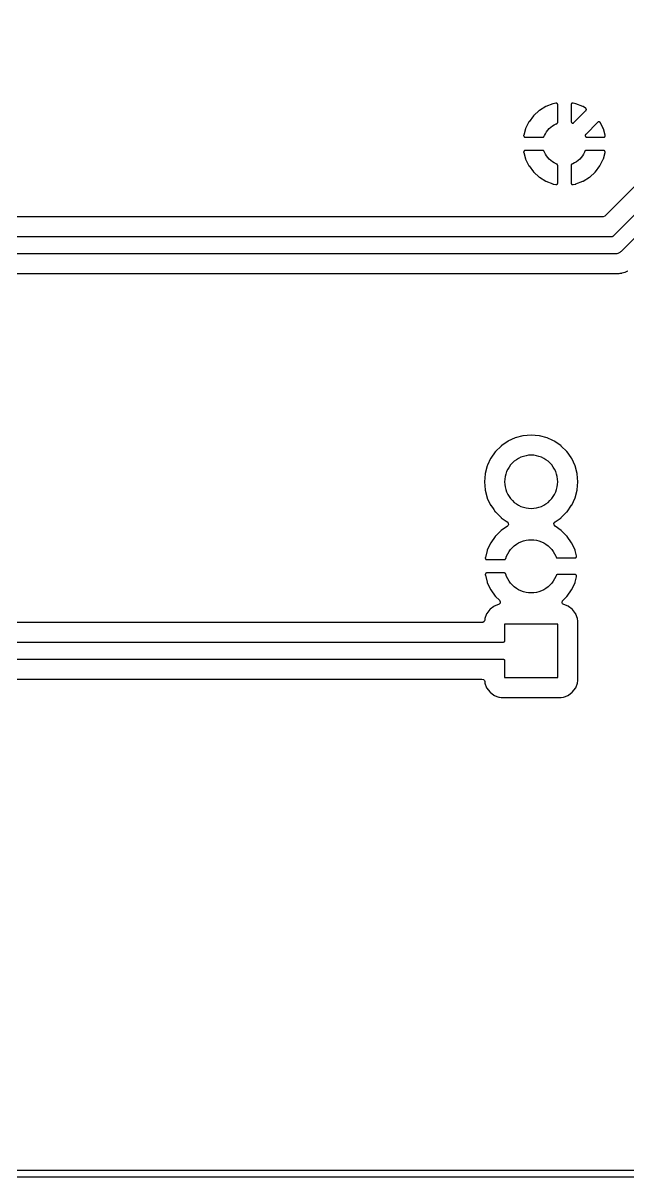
# Model space of a CAD drawing. Header units: metres. Extents: x -562 to 687, y -412 to 337.
# Drawn here: x 186.2 to 368.1, y -411.6 to -64.8 of the extents above; entities that cross this region are included whole.
import ezdxf

# ---------------------------------------------------------------- set-up
doc = ezdxf.new("R2010")
doc.units = ezdxf.units.M

msp = doc.modelspace()

# ---------------------------------------------------------------- linework, layer by layer
for points in [[(-560.13, 333.75), (-560.13, -408.85), (-560.06, -409.18), (-559.78, -409.5), (-559.32, -409.64), (683.17, -409.64), (683.51, -409.57), (683.83, -409.29), (683.97, -408.83), (683.98, -402.45), (685.36, 333.76), (685.29, 334.1), (685.01, 334.42), (684.55, 334.56), (-559.34, 334.56), (-559.68, 334.49), (-560, 334.21), (-560.13, 333.75)], [(409.53, -74.41), (361.17, -122.77), (360.71, -123.02), (360.57, -123.03), (172.84, -123.03)], [(413.45, -78.98), (363.54, -128.89), (363.53, -128.9), (363.52, -128.91), (363.51, -128.92), (363.5, -128.93), (363.49, -128.93), (363.48, -128.94), (363.47, -128.95), (363.46, -128.95), (363.45, -128.96), (363.44, -128.97), (363.43, -128.97), (363.42, -128.98), (363.41, -128.99), (363.4, -128.99), (363.39, -129), (363.37, -129), (363.36, -129), (363.35, -129.01), (363.34, -129.01), (363.33, -129.02), (363.32, -129.02), (363.3, -129.02), (363.29, -129.03), (363.28, -129.03), (363.27, -129.03), (363.26, -129.03), (363.24, -129.03), (363.23, -129.04), (363.22, -129.04), (363.21, -129.04), (363.2, -129.04), (363.18, -129.04), (173.76, -129.04)], [(174.99, -134.04), (364.41, -134.04), (364.67, -134.03), (364.91, -133.99), (365.15, -133.93), (365.38, -133.85), (365.6, -133.75), (365.82, -133.62), (366.01, -133.47), (366.2, -133.3), (416.12, -83.39)], [(341.43, -91.07), (341.43, -91.07), (339.78, -92.57), (339.77, -92.58), (339.77, -92.59), (339.76, -92.6), (339.75, -92.6), (339.74, -92.61), (339.74, -92.62), (339.73, -92.63), (339.72, -92.64), (338.38, -94.41), (338.37, -94.42), (338.37, -94.43), (338.36, -94.44), (338.35, -94.45), (338.35, -94.46), (338.34, -94.47), (338.34, -94.48), (338.33, -94.49), (337.34, -96.48), (337.34, -96.49), (337.33, -96.5), (337.33, -96.52), (337.32, -96.53), (337.32, -96.54), (337.31, -96.55), (337.31, -96.56), (337.31, -96.57), (336.78, -98.42), (336.78, -98.43), (336.77, -98.45), (336.77, -98.46), (336.77, -98.47), (336.77, -98.48), (336.77, -98.49), (336.76, -98.51), (336.76, -98.52), (336.76, -98.53), (336.76, -98.54), (336.76, -98.56), (336.76, -98.57), (336.76, -98.58), (336.76, -98.59), (336.76, -98.6), (336.76, -98.62), (336.77, -98.63), (336.77, -98.64), (336.77, -98.65), (336.77, -98.66), (336.77, -98.68), (336.78, -98.69), (336.78, -98.7), (336.78, -98.71), (336.79, -98.72), (336.79, -98.73), (336.8, -98.75), (336.8, -98.76), (336.81, -98.77), (336.81, -98.78), (336.82, -98.79), (336.82, -98.8), (336.83, -98.81), (336.83, -98.82), (336.84, -98.83), (336.85, -98.84), (336.85, -98.85), (336.86, -98.86), (336.87, -98.87), (336.88, -98.88), (336.89, -98.89), (336.89, -98.9), (336.9, -98.91), (336.91, -98.92), (336.92, -98.92), (336.93, -98.93), (336.94, -98.94), (336.95, -98.95), (336.96, -98.96), (336.97, -98.96), (336.98, -98.97), (336.99, -98.98), (337, -98.98), (337.01, -98.99), (337.02, -99), (337.03, -99), (337.04, -99.01), (337.05, -99.01), (337.06, -99.02), (337.07, -99.02), (337.08, -99.03), (337.09, -99.03), (337.11, -99.04), (337.12, -99.04), (337.13, -99.04), (337.14, -99.05), (337.15, -99.05), (337.16, -99.05), (337.18, -99.05), (337.19, -99.05), (337.2, -99.06), (337.21, -99.06), (337.22, -99.06), (337.24, -99.06), (337.25, -99.06), (337.26, -99.06), (342.49, -99.06), (342.51, -99.06), (342.52, -99.06), (342.53, -99.06), (342.55, -99.06), (342.56, -99.06), (342.57, -99.05), (342.58, -99.05), (342.6, -99.05), (342.61, -99.05), (342.62, -99.04), (342.63, -99.04), (342.65, -99.04), (342.66, -99.03), (342.67, -99.03), (342.68, -99.02), (342.69, -99.02), (342.71, -99.01), (342.72, -99.01), (342.73, -99), (342.74, -99), (342.75, -98.99), (342.76, -98.98), (342.77, -98.98), (342.78, -98.97), (342.79, -98.96), (342.8, -98.95), (342.81, -98.95), (342.82, -98.94), (342.83, -98.93), (342.84, -98.92), (342.85, -98.91), (342.86, -98.9), (342.87, -98.89), (342.88, -98.88), (342.88, -98.87), (342.89, -98.86), (342.9, -98.85), (342.91, -98.84), (342.91, -98.83), (342.92, -98.82), (342.93, -98.81), (342.93, -98.8), (342.94, -98.79), (342.95, -98.78), (342.95, -98.76), (342.96, -98.75), (342.96, -98.74), (342.97, -98.73), (343.02, -98.57), (343.29, -98), (343.62, -97.45), (344, -96.94), (344.43, -96.46), (344.9, -96.04), (345.42, -95.66), (345.96, -95.33), (346.54, -95.06), (346.69, -95), (346.71, -95), (346.72, -94.99), (346.73, -94.99), (346.74, -94.98), (346.75, -94.97), (346.76, -94.97), (346.78, -94.96), (346.79, -94.96), (346.8, -94.95), (346.81, -94.94), (346.82, -94.93), (346.83, -94.93), (346.84, -94.92), (346.85, -94.91), (346.86, -94.9), (346.87, -94.89), (346.88, -94.88), (346.89, -94.88), (346.89, -94.87), (346.9, -94.86), (346.91, -94.85), (346.92, -94.84), (346.93, -94.83), (346.93, -94.82), (346.94, -94.81), (346.95, -94.8), (346.96, -94.78), (346.96, -94.77), (346.97, -94.76), (346.97, -94.75), (346.98, -94.74), (346.98, -94.73), (346.99, -94.72), (346.99, -94.7), (347, -94.69), (347, -94.68), (347.01, -94.67), (347.01, -94.66), (347.01, -94.64), (347.02, -94.63), (347.02, -94.62), (347.02, -94.61), (347.02, -94.59), (347.02, -94.58), (347.02, -94.57), (347.03, -94.55), (347.03, -94.54), (347.03, -94.53), (347.03, -89.32), (347.03, -89.31), (347.03, -89.3), (347.02, -89.28), (347.02, -89.27), (347.02, -89.26), (347.02, -89.25), (347.02, -89.23), (347.02, -89.22), (347.01, -89.21), (347.01, -89.2), (347.01, -89.19), (347, -89.18), (347, -89.16), (347, -89.15), (346.99, -89.14), (346.99, -89.13), (346.98, -89.12), (346.98, -89.11), (346.97, -89.1), (346.97, -89.09), (346.96, -89.07), (346.96, -89.06), (346.95, -89.05), (346.94, -89.04), (346.94, -89.03), (346.93, -89.02), (346.92, -89.01), (346.91, -89), (346.91, -88.99), (346.9, -88.99), (346.89, -88.98), (346.88, -88.97), (346.87, -88.96), (346.86, -88.95), (346.85, -88.94), (346.85, -88.93), (346.84, -88.93), (346.83, -88.92), (346.82, -88.91), (346.81, -88.91), (346.8, -88.9), (346.79, -88.89), (346.78, -88.89), (346.76, -88.88), (346.75, -88.87), (346.74, -88.87), (346.73, -88.86), (346.72, -88.86), (346.71, -88.85), (346.7, -88.85), (346.69, -88.85), (346.68, -88.84), (346.66, -88.84), (346.65, -88.84), (346.64, -88.83), (346.63, -88.83), (346.62, -88.83), (346.6, -88.83), (346.59, -88.82), (346.58, -88.82), (346.57, -88.82), (346.56, -88.82), (346.54, -88.82), (346.53, -88.82), (346.52, -88.82), (346.51, -88.82), (346.49, -88.82), (346.48, -88.82), (346.47, -88.82), (346.46, -88.82), (346.45, -88.83), (346.43, -88.83), (345.64, -88.98), (345.62, -88.98), (345.61, -88.98), (345.6, -88.98), (345.59, -88.99), (345.58, -88.99), (345.57, -88.99), (345.56, -89), (345.55, -89), (343.47, -89.81), (343.46, -89.81), (343.45, -89.81), (343.44, -89.82), (343.43, -89.82), (343.43, -89.82), (343.42, -89.83), (343.41, -89.84), (343.4, -89.84), (343.39, -89.85), (341.5, -91.02), (341.5, -91.02), (341.49, -91.02), (341.49, -91.02), (341.49, -91.02), (341.49, -91.03), (341.48, -91.03), (341.48, -91.03), (341.48, -91.03), (341.48, -91.03), (341.47, -91.04), (341.47, -91.04), (341.47, -91.04), (341.47, -91.04), (341.46, -91.04), (341.46, -91.04), (341.46, -91.05), (341.46, -91.05), (341.45, -91.05), (341.45, -91.05), (341.45, -91.05), (341.45, -91.06), (341.44, -91.06), (341.44, -91.06), (341.44, -91.06), (341.44, -91.06), (341.44, -91.07), (341.43, -91.07), (341.43, -91.07), (341.43, -91.07)], [(351.03, -94.33), (351.03, -94.33), (351.03, -94.34), (351.03, -94.35), (351.03, -94.36), (351.03, -94.38), (351.03, -94.39), (351.03, -94.4), (351.04, -94.41), (351.04, -94.42), (351.04, -94.44), (351.04, -94.45), (351.05, -94.46), (351.05, -94.47), (351.06, -94.48), (351.06, -94.5), (351.06, -94.51), (351.07, -94.52), (351.07, -94.53), (351.08, -94.54), (351.09, -94.55), (351.09, -94.56), (351.1, -94.57), (351.1, -94.58), (351.11, -94.59), (351.12, -94.6), (351.12, -94.61), (351.13, -94.62), (351.14, -94.63), (351.15, -94.64), (351.16, -94.65), (351.16, -94.66), (351.17, -94.67), (351.18, -94.68), (351.19, -94.69), (351.2, -94.69), (351.21, -94.7), (351.22, -94.71), (351.23, -94.72), (351.24, -94.72), (351.25, -94.73), (351.26, -94.74), (351.27, -94.74), (351.28, -94.75), (351.29, -94.76), (351.3, -94.76), (351.31, -94.77), (351.32, -94.77), (351.33, -94.78), (351.35, -94.78), (351.36, -94.79), (351.37, -94.79), (351.38, -94.79), (351.39, -94.8), (351.4, -94.8), (351.42, -94.8), (351.43, -94.81), (351.44, -94.81), (351.45, -94.81), (351.46, -94.81), (351.48, -94.81), (351.49, -94.81), (351.5, -94.81), (351.51, -94.82), (351.53, -94.82), (351.54, -94.82), (351.55, -94.81), (351.56, -94.81), (351.58, -94.81), (351.59, -94.81), (351.6, -94.81), (351.61, -94.81), (351.62, -94.81), (351.64, -94.8), (351.65, -94.8), (351.66, -94.8), (351.67, -94.79), (351.68, -94.79), (351.69, -94.79), (351.71, -94.78), (351.72, -94.78), (351.73, -94.77), (351.74, -94.77), (351.75, -94.76), (351.76, -94.76), (351.77, -94.75), (351.78, -94.74), (351.79, -94.74), (351.8, -94.73), (351.81, -94.72), (351.82, -94.72), (351.83, -94.71), (351.84, -94.7), (351.85, -94.69), (351.86, -94.69), (351.87, -94.68), (351.88, -94.67), (355.47, -91.07), (355.48, -91.06), (355.49, -91.06), (355.5, -91.05), (355.51, -91.04), (355.52, -91.03), (355.52, -91.02), (355.53, -91.01), (355.54, -91), (355.54, -90.99), (355.55, -90.97), (355.56, -90.96), (355.56, -90.95), (355.57, -90.94), (355.57, -90.93), (355.58, -90.92), (355.58, -90.91), (355.59, -90.9), (355.59, -90.88), (355.6, -90.87), (355.6, -90.86), (355.6, -90.85), (355.61, -90.84), (355.61, -90.82), (355.61, -90.81), (355.61, -90.8), (355.62, -90.79), (355.62, -90.77), (355.62, -90.76), (355.62, -90.75), (355.62, -90.74), (355.62, -90.72), (355.62, -90.71), (355.62, -90.7), (355.62, -90.69), (355.62, -90.67), (355.62, -90.66), (355.62, -90.65), (355.61, -90.64), (355.61, -90.63), (355.61, -90.61), (355.61, -90.6), (355.6, -90.59), (355.6, -90.58), (355.6, -90.56), (355.59, -90.55), (355.59, -90.54), (355.58, -90.53), (355.58, -90.52), (355.57, -90.51), (355.57, -90.5), (355.56, -90.48), (355.56, -90.47), (355.55, -90.46), (355.54, -90.45), (355.54, -90.44), (355.53, -90.43), (355.52, -90.42), (355.51, -90.41), (355.51, -90.4), (355.5, -90.39), (355.49, -90.38), (355.48, -90.37), (355.47, -90.36), (355.46, -90.36), (355.45, -90.35), (355.45, -90.34), (355.44, -90.33), (355.43, -90.32), (355.42, -90.32), (355.41, -90.31), (355.4, -90.3), (355.38, -90.29), (354.66, -89.85), (354.65, -89.84), (354.64, -89.84), (354.63, -89.83), (354.62, -89.82), (354.62, -89.82), (354.61, -89.82), (354.6, -89.81), (354.59, -89.81), (354.58, -89.81), (352.5, -89), (352.49, -89), (352.48, -88.99), (352.47, -88.99), (352.46, -88.99), (352.45, -88.98), (352.44, -88.98), (352.43, -88.98), (352.42, -88.98), (351.62, -88.83), (351.61, -88.83), (351.59, -88.82), (351.58, -88.82), (351.57, -88.82), (351.56, -88.82), (351.55, -88.82), (351.53, -88.82), (351.52, -88.82), (351.51, -88.82), (351.5, -88.82), (351.48, -88.82), (351.47, -88.82), (351.46, -88.82), (351.45, -88.83), (351.44, -88.83), (351.42, -88.83), (351.41, -88.83), (351.4, -88.84), (351.39, -88.84), (351.38, -88.84), (351.37, -88.85), (351.35, -88.85), (351.34, -88.85), (351.33, -88.86), (351.32, -88.86), (351.31, -88.87), (351.3, -88.87), (351.29, -88.88), (351.28, -88.89), (351.27, -88.89), (351.26, -88.9), (351.25, -88.91), (351.24, -88.91), (351.23, -88.92), (351.22, -88.93), (351.21, -88.93), (351.2, -88.94), (351.19, -88.95), (351.18, -88.96), (351.17, -88.97), (351.16, -88.98), (351.15, -88.99), (351.15, -88.99), (351.14, -89), (351.13, -89.01), (351.12, -89.02), (351.12, -89.03), (351.11, -89.04), (351.1, -89.05), (351.1, -89.06), (351.09, -89.07), (351.08, -89.09), (351.08, -89.1), (351.07, -89.11), (351.07, -89.12), (351.06, -89.13), (351.06, -89.14), (351.05, -89.15), (351.05, -89.16), (351.05, -89.18), (351.04, -89.19), (351.04, -89.2), (351.04, -89.21), (351.04, -89.22), (351.03, -89.23), (351.03, -89.25), (351.03, -89.26), (351.03, -89.27), (351.03, -89.28), (351.03, -89.3), (351.03, -89.31), (351.03, -89.32), (351.03, -94.32), (351.03, -94.33)], [(359.83, -94.71), (359.83, -94.71), (359.82, -94.7), (359.82, -94.69), (359.81, -94.68), (359.8, -94.67), (359.8, -94.66), (359.79, -94.65), (359.78, -94.64), (359.77, -94.63), (359.77, -94.62), (359.76, -94.61), (359.75, -94.6), (359.74, -94.59), (359.73, -94.58), (359.72, -94.57), (359.71, -94.57), (359.7, -94.56), (359.69, -94.55), (359.68, -94.54), (359.67, -94.53), (359.66, -94.53), (359.65, -94.52), (359.64, -94.51), (359.63, -94.51), (359.62, -94.5), (359.61, -94.5), (359.6, -94.49), (359.59, -94.49), (359.57, -94.48), (359.56, -94.48), (359.55, -94.47), (359.54, -94.47), (359.53, -94.46), (359.52, -94.46), (359.5, -94.46), (359.49, -94.46), (359.48, -94.45), (359.47, -94.45), (359.45, -94.45), (359.44, -94.45), (359.43, -94.45), (359.42, -94.45), (359.4, -94.44), (359.39, -94.44), (359.38, -94.44), (359.37, -94.44), (359.36, -94.45), (359.34, -94.45), (359.33, -94.45), (359.32, -94.45), (359.31, -94.45), (359.29, -94.45), (359.28, -94.46), (359.27, -94.46), (359.26, -94.46), (359.24, -94.46), (359.23, -94.47), (359.22, -94.47), (359.21, -94.48), (359.2, -94.48), (359.19, -94.49), (359.17, -94.49), (359.16, -94.5), (359.15, -94.5), (359.14, -94.51), (359.13, -94.51), (359.12, -94.52), (359.11, -94.53), (359.1, -94.53), (359.09, -94.54), (359.08, -94.55), (359.07, -94.56), (359.06, -94.57), (359.05, -94.57), (359.04, -94.58), (359.03, -94.59), (355.42, -98.21), (355.41, -98.22), (355.4, -98.22), (355.39, -98.23), (355.38, -98.24), (355.38, -98.25), (355.37, -98.26), (355.36, -98.27), (355.36, -98.28), (355.35, -98.29), (355.34, -98.3), (355.34, -98.31), (355.33, -98.32), (355.32, -98.34), (355.32, -98.35), (355.31, -98.36), (355.31, -98.37), (355.3, -98.38), (355.3, -98.39), (355.3, -98.4), (355.29, -98.41), (355.29, -98.43), (355.29, -98.44), (355.28, -98.45), (355.28, -98.46), (355.28, -98.47), (355.28, -98.49), (355.27, -98.5), (355.27, -98.51), (355.27, -98.52), (355.27, -98.54), (355.27, -98.55), (355.27, -98.56), (355.27, -98.57), (355.27, -98.58), (355.27, -98.6), (355.27, -98.61), (355.27, -98.62), (355.28, -98.63), (355.28, -98.65), (355.28, -98.66), (355.28, -98.67), (355.29, -98.68), (355.29, -98.69), (355.29, -98.71), (355.3, -98.72), (355.3, -98.73), (355.3, -98.74), (355.31, -98.75), (355.31, -98.76), (355.32, -98.77), (355.32, -98.78), (355.33, -98.8), (355.34, -98.81), (355.34, -98.82), (355.35, -98.83), (355.36, -98.84), (355.36, -98.85), (355.37, -98.86), (355.38, -98.87), (355.38, -98.88), (355.39, -98.89), (355.4, -98.9), (355.41, -98.9), (355.42, -98.91), (355.43, -98.92), (355.44, -98.93), (355.44, -98.94), (355.45, -98.95), (355.46, -98.95), (355.47, -98.96), (355.48, -98.97), (355.49, -98.98), (355.5, -98.98), (355.51, -98.99), (355.52, -99), (355.54, -99), (355.55, -99.01), (355.56, -99.01), (355.57, -99.02), (355.58, -99.02), (355.59, -99.03), (355.6, -99.03), (355.61, -99.03), (355.63, -99.04), (355.64, -99.04), (355.65, -99.05), (355.66, -99.05), (355.67, -99.05), (355.69, -99.05), (355.7, -99.05), (355.71, -99.06), (355.72, -99.06), (355.73, -99.06), (355.75, -99.06), (355.76, -99.06), (355.77, -99.06), (360.79, -99.06), (360.8, -99.06), (360.82, -99.06), (360.83, -99.06), (360.84, -99.06), (360.85, -99.06), (360.86, -99.05), (360.88, -99.05), (360.89, -99.05), (360.9, -99.05), (360.91, -99.05), (360.92, -99.04), (360.93, -99.04), (360.95, -99.04), (360.96, -99.03), (360.97, -99.03), (360.98, -99.02), (360.99, -99.02), (361, -99.01), (361.01, -99.01), (361.02, -99), (361.04, -99), (361.05, -98.99), (361.06, -98.98), (361.07, -98.98), (361.08, -98.97), (361.09, -98.96), (361.1, -98.96), (361.11, -98.95), (361.12, -98.94), (361.12, -98.93), (361.13, -98.92), (361.14, -98.92), (361.15, -98.91), (361.16, -98.9), (361.17, -98.89), (361.17, -98.88), (361.18, -98.87), (361.19, -98.86), (361.2, -98.85), (361.2, -98.84), (361.21, -98.83), (361.22, -98.82), (361.22, -98.81), (361.23, -98.8), (361.24, -98.79), (361.24, -98.78), (361.25, -98.77), (361.25, -98.76), (361.26, -98.75), (361.26, -98.73), (361.26, -98.72), (361.27, -98.71), (361.27, -98.7), (361.27, -98.69), (361.28, -98.68), (361.28, -98.66), (361.28, -98.65), (361.28, -98.64), (361.29, -98.63), (361.29, -98.62), (361.29, -98.6), (361.29, -98.59), (361.29, -98.58), (361.29, -98.57), (361.29, -98.56), (361.29, -98.54), (361.29, -98.53), (361.29, -98.52), (361.29, -98.51), (361.29, -98.49), (361.28, -98.48), (361.28, -98.47), (361.28, -98.46), (361.28, -98.45), (361.28, -98.43), (361.27, -98.42), (360.74, -96.57), (360.74, -96.56), (360.74, -96.55), (360.73, -96.54), (360.73, -96.53), (360.73, -96.52), (360.72, -96.5), (360.72, -96.49), (360.71, -96.48), (359.83, -94.72), (359.83, -94.71)], [(343.4, -112.28), (343.4, -112.28), (343.4, -112.28), (343.4, -112.28), (343.41, -112.28), (343.41, -112.28), (343.41, -112.29), (343.41, -112.29), (343.42, -112.29), (343.42, -112.29), (343.42, -112.29), (343.42, -112.29), (343.43, -112.29), (343.43, -112.3), (343.43, -112.3), (343.43, -112.3), (343.43, -112.3), (343.44, -112.3), (343.44, -112.3), (343.44, -112.3), (343.45, -112.3), (343.45, -112.3), (343.45, -112.31), (343.45, -112.31), (343.46, -112.31), (343.46, -112.31), (343.46, -112.31), (343.47, -112.31), (343.47, -112.31), (343.47, -112.31), (343.47, -112.31), (345.55, -113.12), (345.56, -113.12), (345.57, -113.13), (345.58, -113.13), (345.59, -113.13), (345.6, -113.14), (345.61, -113.14), (345.62, -113.14), (345.64, -113.14), (346.43, -113.29), (346.45, -113.29), (346.46, -113.3), (346.47, -113.3), (346.48, -113.3), (346.49, -113.3), (346.51, -113.3), (346.52, -113.3), (346.53, -113.3), (346.54, -113.3), (346.56, -113.3), (346.57, -113.3), (346.58, -113.3), (346.59, -113.3), (346.6, -113.29), (346.62, -113.29), (346.63, -113.29), (346.64, -113.29), (346.65, -113.28), (346.66, -113.28), (346.68, -113.28), (346.69, -113.27), (346.7, -113.27), (346.71, -113.27), (346.72, -113.26), (346.73, -113.26), (346.74, -113.25), (346.75, -113.25), (346.76, -113.24), (346.78, -113.23), (346.79, -113.23), (346.8, -113.22), (346.81, -113.21), (346.82, -113.21), (346.83, -113.2), (346.84, -113.19), (346.85, -113.19), (346.85, -113.18), (346.86, -113.17), (346.87, -113.16), (346.88, -113.15), (346.89, -113.14), (346.9, -113.13), (346.91, -113.13), (346.91, -113.12), (346.92, -113.11), (346.93, -113.1), (346.94, -113.09), (346.94, -113.08), (346.95, -113.07), (346.96, -113.06), (346.96, -113.05), (346.97, -113.03), (346.97, -113.02), (346.98, -113.01), (346.98, -113), (346.99, -112.99), (346.99, -112.98), (347, -112.97), (347, -112.96), (347, -112.94), (347.01, -112.93), (347.01, -112.92), (347.01, -112.91), (347.02, -112.9), (347.02, -112.89), (347.02, -112.87), (347.02, -112.86), (347.02, -112.85), (347.02, -112.84), (347.03, -112.82), (347.03, -112.81), (347.03, -112.8), (347.03, -107.59), (347.03, -107.58), (347.03, -107.57), (347.02, -107.55), (347.02, -107.54), (347.02, -107.53), (347.02, -107.51), (347.02, -107.5), (347.02, -107.49), (347.01, -107.48), (347.01, -107.46), (347.01, -107.45), (347, -107.44), (347, -107.43), (346.99, -107.42), (346.99, -107.4), (346.98, -107.39), (346.98, -107.38), (346.97, -107.37), (346.97, -107.36), (346.96, -107.35), (346.96, -107.34), (346.95, -107.32), (346.94, -107.31), (346.93, -107.3), (346.93, -107.29), (346.92, -107.28), (346.91, -107.27), (346.9, -107.26), (346.89, -107.25), (346.89, -107.24), (346.88, -107.24), (346.87, -107.23), (346.86, -107.22), (346.85, -107.21), (346.84, -107.2), (346.83, -107.19), (346.82, -107.19), (346.81, -107.18), (346.8, -107.17), (346.79, -107.16), (346.78, -107.16), (346.76, -107.15), (346.75, -107.15), (346.74, -107.14), (346.73, -107.13), (346.72, -107.13), (346.71, -107.12), (346.69, -107.12), (346.54, -107.06), (345.96, -106.79), (345.42, -106.46), (344.9, -106.08), (344.43, -105.66), (344, -105.18), (343.62, -104.67), (343.29, -104.12), (343.02, -103.55), (342.97, -103.39), (342.96, -103.38), (342.96, -103.37), (342.95, -103.36), (342.95, -103.34), (342.94, -103.33), (342.93, -103.32), (342.93, -103.31), (342.92, -103.3), (342.91, -103.29), (342.91, -103.28), (342.9, -103.27), (342.89, -103.26), (342.88, -103.25), (342.88, -103.24), (342.87, -103.23), (342.86, -103.22), (342.85, -103.21), (342.84, -103.2), (342.83, -103.19), (342.82, -103.18), (342.81, -103.17), (342.8, -103.17), (342.79, -103.16), (342.78, -103.15), (342.77, -103.14), (342.76, -103.14), (342.75, -103.13), (342.74, -103.12), (342.73, -103.12), (342.72, -103.11), (342.71, -103.11), (342.69, -103.1), (342.68, -103.1), (342.67, -103.09), (342.66, -103.09), (342.65, -103.08), (342.63, -103.08), (342.62, -103.08), (342.61, -103.07), (342.6, -103.07), (342.58, -103.07), (342.57, -103.07), (342.56, -103.06), (342.55, -103.06), (342.53, -103.06), (342.52, -103.06), (342.51, -103.06), (342.49, -103.06), (337.26, -103.06), (337.25, -103.06), (337.24, -103.06), (337.22, -103.06), (337.21, -103.06), (337.2, -103.06), (337.19, -103.07), (337.18, -103.07), (337.16, -103.07), (337.15, -103.07), (337.14, -103.07), (337.13, -103.08), (337.12, -103.08), (337.11, -103.08), (337.09, -103.09), (337.08, -103.09), (337.07, -103.1), (337.06, -103.1), (337.05, -103.11), (337.04, -103.11), (337.03, -103.12), (337.02, -103.12), (337.01, -103.13), (337, -103.14), (336.99, -103.14), (336.98, -103.15), (336.97, -103.16), (336.96, -103.16), (336.95, -103.17), (336.94, -103.18), (336.93, -103.19), (336.92, -103.2), (336.91, -103.2), (336.9, -103.21), (336.89, -103.22), (336.89, -103.23), (336.88, -103.24), (336.87, -103.25), (336.86, -103.26), (336.85, -103.27), (336.85, -103.28), (336.84, -103.29), (336.83, -103.3), (336.83, -103.31), (336.82, -103.32), (336.82, -103.33), (336.81, -103.34), (336.81, -103.35), (336.8, -103.36), (336.8, -103.37), (336.79, -103.39), (336.79, -103.4), (336.78, -103.41), (336.78, -103.42), (336.78, -103.43), (336.77, -103.44), (336.77, -103.46), (336.77, -103.47), (336.77, -103.48), (336.77, -103.49), (336.76, -103.5), (336.76, -103.52), (336.76, -103.53), (336.76, -103.54), (336.76, -103.55), (336.76, -103.56), (336.76, -103.58), (336.76, -103.59), (336.76, -103.6), (336.76, -103.61), (336.77, -103.63), (336.77, -103.64), (336.77, -103.65), (336.77, -103.66), (336.77, -103.67), (336.78, -103.69), (336.78, -103.7), (337.31, -105.55), (337.31, -105.56), (337.31, -105.57), (337.32, -105.58), (337.32, -105.59), (337.33, -105.6), (337.33, -105.62), (337.34, -105.63), (337.34, -105.64), (338.33, -107.63), (338.34, -107.64), (338.34, -107.65), (338.35, -107.66), (338.35, -107.67), (338.36, -107.68), (338.37, -107.69), (338.37, -107.7), (338.38, -107.71), (339.72, -109.48), (339.73, -109.49), (339.74, -109.5), (339.74, -109.51), (339.75, -109.52), (339.76, -109.52), (339.77, -109.53), (339.77, -109.54), (339.78, -109.55), (341.43, -111.05), (341.44, -111.05), (341.44, -111.06), (341.45, -111.07), (341.46, -111.08), (341.47, -111.08), (341.48, -111.09), (341.49, -111.1), (341.5, -111.1), (343.39, -112.27), (343.4, -112.28)], [(355.54, -103.06), (355.54, -103.06), (355.53, -103.06), (355.52, -103.06), (355.51, -103.06), (355.49, -103.06), (355.48, -103.07), (355.47, -103.07), (355.46, -103.07), (355.44, -103.07), (355.43, -103.08), (355.42, -103.08), (355.41, -103.08), (355.39, -103.09), (355.38, -103.09), (355.37, -103.1), (355.36, -103.1), (355.35, -103.11), (355.34, -103.11), (355.32, -103.12), (355.31, -103.12), (355.3, -103.13), (355.29, -103.14), (355.28, -103.14), (355.27, -103.15), (355.26, -103.16), (355.25, -103.17), (355.24, -103.17), (355.23, -103.18), (355.22, -103.19), (355.21, -103.2), (355.2, -103.21), (355.19, -103.22), (355.18, -103.23), (355.18, -103.24), (355.17, -103.25), (355.16, -103.26), (355.15, -103.27), (355.14, -103.28), (355.14, -103.29), (355.13, -103.3), (355.12, -103.31), (355.12, -103.32), (355.11, -103.33), (355.11, -103.34), (355.1, -103.36), (355.1, -103.37), (355.09, -103.38), (355.09, -103.39), (355.03, -103.55), (354.76, -104.12), (354.43, -104.67), (354.05, -105.18), (353.62, -105.66), (353.15, -106.08), (352.64, -106.46), (352.09, -106.79), (351.51, -107.06), (351.36, -107.12), (351.35, -107.12), (351.33, -107.13), (351.32, -107.13), (351.31, -107.14), (351.3, -107.15), (351.29, -107.15), (351.28, -107.16), (351.27, -107.16), (351.25, -107.17), (351.24, -107.18), (351.23, -107.19), (351.22, -107.19), (351.21, -107.2), (351.2, -107.21), (351.19, -107.22), (351.18, -107.23), (351.18, -107.24), (351.17, -107.24), (351.16, -107.25), (351.15, -107.26), (351.14, -107.27), (351.13, -107.28), (351.12, -107.29), (351.12, -107.3), (351.11, -107.31), (351.1, -107.32), (351.1, -107.34), (351.09, -107.35), (351.08, -107.36), (351.08, -107.37), (351.07, -107.38), (351.07, -107.39), (351.06, -107.4), (351.06, -107.42), (351.05, -107.43), (351.05, -107.44), (351.05, -107.45), (351.04, -107.46), (351.04, -107.48), (351.04, -107.49), (351.03, -107.5), (351.03, -107.51), (351.03, -107.53), (351.03, -107.54), (351.03, -107.55), (351.03, -107.57), (351.03, -107.58), (351.03, -107.59), (351.03, -112.8), (351.03, -112.81), (351.03, -112.82), (351.03, -112.84), (351.03, -112.85), (351.03, -112.86), (351.03, -112.87), (351.03, -112.89), (351.04, -112.9), (351.04, -112.91), (351.04, -112.92), (351.04, -112.93), (351.05, -112.94), (351.05, -112.96), (351.05, -112.97), (351.06, -112.98), (351.06, -112.99), (351.07, -113), (351.07, -113.01), (351.08, -113.02), (351.08, -113.03), (351.09, -113.05), (351.1, -113.06), (351.1, -113.07), (351.11, -113.08), (351.12, -113.09), (351.12, -113.1), (351.13, -113.11), (351.14, -113.12), (351.15, -113.13), (351.15, -113.13), (351.16, -113.14), (351.17, -113.15), (351.18, -113.16), (351.19, -113.17), (351.2, -113.18), (351.21, -113.19), (351.22, -113.19), (351.23, -113.2), (351.24, -113.21), (351.25, -113.21), (351.26, -113.22), (351.27, -113.23), (351.28, -113.23), (351.29, -113.24), (351.3, -113.25), (351.31, -113.25), (351.32, -113.26), (351.33, -113.26), (351.34, -113.27), (351.35, -113.27), (351.37, -113.27), (351.38, -113.28), (351.39, -113.28), (351.4, -113.28), (351.41, -113.29), (351.42, -113.29), (351.44, -113.29), (351.45, -113.29), (351.46, -113.3), (351.47, -113.3), (351.48, -113.3), (351.5, -113.3), (351.51, -113.3), (351.52, -113.3), (351.53, -113.3), (351.55, -113.3), (351.56, -113.3), (351.57, -113.3), (351.58, -113.3), (351.59, -113.3), (351.61, -113.29), (351.62, -113.29), (352.42, -113.14), (352.43, -113.14), (352.44, -113.14), (352.45, -113.14), (352.46, -113.13), (352.47, -113.13), (352.48, -113.13), (352.49, -113.12), (352.5, -113.12), (354.58, -112.31), (354.59, -112.31), (354.6, -112.31), (354.61, -112.3), (354.62, -112.3), (354.62, -112.3), (354.63, -112.29), (354.64, -112.28), (354.65, -112.28), (354.66, -112.27), (356.55, -111.1), (356.56, -111.1), (356.57, -111.09), (356.58, -111.08), (356.59, -111.08), (356.6, -111.07), (356.61, -111.06), (356.62, -111.05), (356.63, -111.05), (358.27, -109.55), (358.28, -109.54), (358.29, -109.53), (358.29, -109.52), (358.3, -109.52), (358.31, -109.51), (358.32, -109.5), (358.32, -109.49), (358.33, -109.48), (359.67, -107.71), (359.68, -107.7), (359.68, -107.69), (359.69, -107.68), (359.7, -107.67), (359.7, -107.66), (359.71, -107.65), (359.71, -107.64), (359.72, -107.63), (360.71, -105.64), (360.72, -105.63), (360.72, -105.62), (360.73, -105.6), (360.73, -105.59), (360.73, -105.58), (360.74, -105.57), (360.74, -105.56), (360.74, -105.55), (361.27, -103.7), (361.28, -103.69), (361.28, -103.67), (361.28, -103.66), (361.28, -103.65), (361.28, -103.64), (361.29, -103.63), (361.29, -103.61), (361.29, -103.6), (361.29, -103.59), (361.29, -103.58), (361.29, -103.56), (361.29, -103.55), (361.29, -103.54), (361.29, -103.53), (361.29, -103.52), (361.29, -103.5), (361.29, -103.49), (361.28, -103.48), (361.28, -103.47), (361.28, -103.46), (361.28, -103.44), (361.27, -103.43), (361.27, -103.42), (361.27, -103.41), (361.26, -103.4), (361.26, -103.39), (361.26, -103.37), (361.25, -103.36), (361.25, -103.35), (361.24, -103.34), (361.24, -103.33), (361.23, -103.32), (361.22, -103.31), (361.22, -103.3), (361.21, -103.29), (361.2, -103.28), (361.2, -103.27), (361.19, -103.26), (361.18, -103.25), (361.17, -103.24), (361.17, -103.23), (361.16, -103.22), (361.15, -103.21), (361.14, -103.2), (361.13, -103.2), (361.12, -103.19), (361.12, -103.18), (361.11, -103.17), (361.1, -103.16), (361.09, -103.16), (361.08, -103.15), (361.07, -103.14), (361.06, -103.14), (361.05, -103.13), (361.04, -103.12), (361.02, -103.12), (361.01, -103.11), (361, -103.11), (360.99, -103.1), (360.98, -103.1), (360.97, -103.09), (360.96, -103.09), (360.95, -103.08), (360.93, -103.08), (360.92, -103.08), (360.91, -103.07), (360.9, -103.07), (360.89, -103.07), (360.88, -103.07), (360.86, -103.07), (360.85, -103.06), (360.84, -103.06), (360.83, -103.06), (360.82, -103.06), (360.8, -103.06), (360.79, -103.06), (355.56, -103.06), (355.54, -103.06)], [(177.6, -140.05), (365.33, -140.05), (365.34, -140.04), (365.36, -140.04), (365.37, -140.04), (365.38, -140.04), (365.4, -140.04), (365.41, -140.04), (365.43, -140.04), (365.44, -140.03), (365.83, -139.94), (365.87, -139.94), (366.27, -139.89), (366.29, -139.89), (366.3, -139.89), (366.32, -139.88), (366.33, -139.88), (366.34, -139.88), (366.36, -139.87), (366.37, -139.87), (366.38, -139.87), (366.76, -139.73), (366.8, -139.72), (367.2, -139.63), (367.21, -139.63), (367.23, -139.62), (367.24, -139.62), (367.25, -139.62), (367.26, -139.61), (367.28, -139.61), (367.29, -139.6), (367.3, -139.59), (367.67, -139.42), (367.71, -139.4), (368.09, -139.27), (368.1, -139.27), (368.11, -139.26), (368.13, -139.25)], [(330.92, -226.06), (330.92, -226.06), (330.93, -226.06), (330.94, -226.06), (330.95, -226.06), (330.97, -226.06), (330.98, -226.05), (330.99, -226.05), (331.01, -226.05), (331.02, -226.05), (331.03, -226.04), (331.04, -226.04), (331.05, -226.04), (331.07, -226.03), (331.08, -226.03), (331.09, -226.02), (331.1, -226.02), (331.11, -226.01), (331.13, -226.01), (331.14, -226), (331.15, -226), (331.16, -225.99), (331.17, -225.98), (331.18, -225.98), (331.19, -225.97), (331.2, -225.96), (331.21, -225.95), (331.22, -225.95), (331.23, -225.94), (331.24, -225.93), (331.25, -225.92), (331.26, -225.91), (331.27, -225.9), (331.28, -225.89), (331.29, -225.88), (331.29, -225.87), (331.3, -225.86), (331.31, -225.85), (331.32, -225.84), (331.32, -225.83), (331.33, -225.82), (331.34, -225.81), (331.34, -225.8), (331.35, -225.79), (331.35, -225.78), (331.36, -225.76), (331.37, -225.75), (331.37, -225.74), (331.37, -225.73), (331.64, -225), (331.97, -224.29), (332.37, -223.62), (332.84, -222.99), (333.37, -222.4), (333.95, -221.88), (334.58, -221.41), (335.26, -221.01), (335.96, -220.67), (336.7, -220.41), (337.47, -220.21), (338.24, -220.1), (339.03, -220.06), (339.81, -220.1), (340.59, -220.21), (341.35, -220.41), (342.09, -220.67), (342.8, -221.01), (343.47, -221.41), (344.1, -221.88), (344.68, -222.4), (345.21, -222.99), (345.68, -223.62), (346.08, -224.29), (346.42, -225), (346.5, -225.23), (346.5, -225.24), (346.51, -225.25), (346.51, -225.26), (346.52, -225.27), (346.52, -225.29), (346.53, -225.3), (346.54, -225.31), (346.54, -225.32), (346.55, -225.33), (346.56, -225.34), (346.56, -225.35), (346.57, -225.36), (346.58, -225.37), (346.59, -225.38), (346.6, -225.39), (346.6, -225.4), (346.61, -225.41), (346.62, -225.42), (346.63, -225.43), (346.64, -225.44), (346.65, -225.44), (346.66, -225.45), (346.67, -225.46), (346.68, -225.47), (346.69, -225.47), (346.7, -225.48), (346.71, -225.49), (346.72, -225.49), (346.74, -225.5), (346.75, -225.51), (346.76, -225.51), (346.77, -225.52), (346.78, -225.52), (346.79, -225.53), (346.81, -225.53), (346.82, -225.54), (346.83, -225.54), (346.84, -225.54), (346.85, -225.55), (346.87, -225.55), (346.88, -225.55), (346.89, -225.55), (346.91, -225.55), (346.92, -225.56), (346.93, -225.56), (346.94, -225.56), (346.96, -225.56), (346.97, -225.56), (352.2, -225.56), (352.21, -225.56), (352.22, -225.56), (352.23, -225.56), (352.25, -225.56), (352.26, -225.55), (352.27, -225.55), (352.28, -225.55), (352.29, -225.55), (352.31, -225.55), (352.32, -225.54), (352.33, -225.54), (352.34, -225.54), (352.35, -225.53), (352.36, -225.53), (352.37, -225.53), (352.39, -225.52), (352.4, -225.52), (352.41, -225.51), (352.42, -225.51), (352.43, -225.5), (352.44, -225.5), (352.45, -225.49), (352.46, -225.48), (352.47, -225.48), (352.48, -225.47), (352.49, -225.46), (352.5, -225.46), (352.51, -225.45), (352.52, -225.44), (352.53, -225.43), (352.54, -225.43), (352.55, -225.42), (352.56, -225.41), (352.56, -225.4), (352.57, -225.39), (352.58, -225.38), (352.59, -225.37), (352.59, -225.36), (352.6, -225.35), (352.61, -225.34), (352.62, -225.33), (352.62, -225.32), (352.63, -225.31), (352.63, -225.3), (352.64, -225.29), (352.65, -225.28), (352.65, -225.27), (352.66, -225.26), (352.66, -225.25), (352.67, -225.24), (352.67, -225.23), (352.67, -225.21), (352.68, -225.2), (352.68, -225.19), (352.68, -225.18), (352.69, -225.17), (352.69, -225.16), (352.69, -225.14), (352.69, -225.13), (352.69, -225.12), (352.7, -225.11), (352.7, -225.1), (352.7, -225.08), (352.7, -225.07), (352.7, -225.06), (352.7, -225.05), (352.7, -225.04), (352.7, -225.02), (352.7, -225.01), (352.69, -225), (352.69, -224.99), (352.69, -224.98), (352.69, -224.96), (352.69, -224.95), (352.68, -224.94), (352.68, -224.93), (352.24, -223.3), (352.24, -223.28), (352.24, -223.27), (352.23, -223.26), (352.23, -223.25), (352.22, -223.24), (352.22, -223.22), (352.21, -223.21), (352.21, -223.21), (352.21, -223.21), (352.21, -223.21), (352.21, -223.21), (351.22, -221.07), (351.21, -221.07), (351.21, -221.07), (351.21, -221.06), (351.21, -221.06), (351.21, -221.06), (351.2, -221.04), (351.19, -221.03), (351.18, -221.01), (351.17, -221), (349.82, -219.06), (349.81, -219.05), (349.8, -219.05), (349.8, -219.04), (349.79, -219.03), (349.79, -219.03), (349.78, -219.02), (349.78, -219.01), (349.77, -219), (349.76, -219), (348.09, -217.33), (348.08, -217.32), (348.07, -217.31), (348.07, -217.3), (348.06, -217.3), (348.05, -217.29), (348.04, -217.28), (348.03, -217.28), (348.02, -217.27), (346.23, -216.01), (345.93, -215.64), (345.88, -215.23), (346.09, -214.83), (346.19, -214.74), (348.03, -213.45), (348.04, -213.45), (348.04, -213.44), (348.05, -213.43), (348.06, -213.43), (348.07, -213.42), (348.08, -213.41), (348.09, -213.41), (348.09, -213.4), (349.76, -211.73), (349.77, -211.72), (349.78, -211.71), (349.79, -211.7), (349.79, -211.7), (349.8, -211.69), (349.81, -211.68), (349.81, -211.67), (349.82, -211.66), (351.18, -209.73), (351.18, -209.72), (351.19, -209.71), (351.19, -209.7), (351.2, -209.69), (351.2, -209.68), (351.21, -209.67), (351.21, -209.66), (351.22, -209.65), (352.22, -207.51), (352.22, -207.5), (352.23, -207.49), (352.23, -207.48), (352.23, -207.47), (352.24, -207.46), (352.24, -207.45), (352.25, -207.44), (352.25, -207.43), (352.86, -205.14), (352.86, -205.13), (352.86, -205.12), (352.87, -205.11), (352.87, -205.1), (352.87, -205.09), (352.87, -205.08), (352.87, -205.07), (352.87, -205.06), (353.08, -202.7), (353.08, -202.69), (353.08, -202.68), (353.08, -202.67), (353.08, -202.66), (353.08, -202.65), (353.08, -202.64), (353.08, -202.63), (353.08, -202.62), (352.87, -200.26), (352.87, -200.25), (352.87, -200.24), (352.87, -200.23), (352.87, -200.22), (352.87, -200.21), (352.86, -200.2), (352.86, -200.19), (352.86, -200.18), (352.25, -197.89), (352.25, -197.88), (352.24, -197.87), (352.24, -197.86), (352.23, -197.85), (352.23, -197.84), (352.23, -197.83), (352.22, -197.82), (352.22, -197.81), (351.22, -195.67), (351.21, -195.66), (351.21, -195.65), (351.2, -195.64), (351.2, -195.63), (351.19, -195.62), (351.19, -195.61), (351.18, -195.6), (351.18, -195.59), (351.03, -195.39), (349.82, -193.66), (349.81, -193.65), (349.81, -193.64), (349.8, -193.63), (349.79, -193.62), (349.79, -193.62), (349.78, -193.61), (349.77, -193.6), (349.76, -193.59), (348.09, -191.92), (348.09, -191.91), (348.08, -191.91), (348.07, -191.9), (348.06, -191.89), (348.06, -191.89), (348.05, -191.88), (348.04, -191.87), (348.03, -191.87), (348.03, -191.87), (348.03, -191.87), (348.03, -191.87), (348.03, -191.87), (348.03, -191.87), (346.09, -190.51), (346.08, -190.5), (346.06, -190.49), (346.04, -190.48), (346.03, -190.47), (346.03, -190.47), (346.02, -190.47), (346.02, -190.47), (346.02, -190.47), (346.02, -190.47), (345.56, -190.26), (343.87, -189.47), (343.86, -189.46), (343.85, -189.46), (343.84, -189.45), (343.84, -189.45), (343.83, -189.45), (343.82, -189.45), (343.8, -189.44), (343.79, -189.44), (341.51, -188.83), (341.5, -188.82), (341.49, -188.82), (341.49, -188.82), (341.48, -188.82), (341.48, -188.82), (341.46, -188.82), (341.45, -188.81), (341.44, -188.81), (341.42, -188.81), (339.07, -188.61), (339.06, -188.6), (339.05, -188.6), (339.04, -188.6), (339.03, -188.6), (339.03, -188.6), (339.02, -188.6), (339, -188.6), (338.99, -188.6), (338.98, -188.61), (336.63, -188.81), (336.61, -188.81), (336.6, -188.81), (336.59, -188.82), (336.57, -188.82), (336.57, -188.82), (336.57, -188.82), (336.56, -188.82), (336.55, -188.82), (336.54, -188.83), (334.26, -189.44), (334.25, -189.44), (334.24, -189.44), (334.23, -189.45), (334.22, -189.45), (334.21, -189.45), (334.2, -189.46), (334.2, -189.46), (334.19, -189.46), (334.19, -189.46), (334.18, -189.46), (334.18, -189.47), (334.18, -189.47), (334.18, -189.47), (332.04, -190.47), (332.03, -190.47), (332.03, -190.47), (332.03, -190.47), (332.02, -190.47), (332.02, -190.47), (332.01, -190.48), (331.99, -190.49), (331.98, -190.5), (331.96, -190.51), (330.03, -191.87), (330.02, -191.87), (330.01, -191.88), (330, -191.89), (329.99, -191.89), (329.98, -191.9), (329.97, -191.91), (329.97, -191.91), (329.96, -191.92), (328.29, -193.59), (328.28, -193.6), (328.27, -193.61), (328.27, -193.62), (328.26, -193.62), (328.25, -193.63), (328.24, -193.64), (328.24, -193.65), (328.23, -193.66), (326.88, -195.59), (326.87, -195.61), (326.86, -195.63), (326.85, -195.64), (326.84, -195.66), (326.84, -195.66), (326.84, -195.66), (326.84, -195.66), (326.83, -195.67), (326.83, -195.67), (325.9, -197.68), (325.88, -197.7), (325.83, -197.81), (325.83, -197.81), (325.83, -197.82), (325.83, -197.82), (325.83, -197.82), (325.83, -197.82), (325.83, -197.83), (325.82, -197.84), (325.82, -197.85), (325.82, -197.86), (325.81, -197.87), (325.81, -197.88), (325.81, -197.88), (325.8, -197.89), (325.19, -200.18), (325.19, -200.18), (325.19, -200.19), (325.19, -200.2), (325.19, -200.21), (325.19, -200.21), (325.18, -200.22), (325.18, -200.24), (325.18, -200.25), (325.18, -200.26), (324.97, -202.62), (324.97, -202.63), (324.97, -202.64), (324.97, -202.65), (324.97, -202.66), (324.97, -202.66), (324.97, -202.67), (324.97, -202.68), (324.97, -202.69), (324.97, -202.7), (325.18, -205.06), (325.18, -205.07), (325.18, -205.08), (325.18, -205.1), (325.19, -205.11), (325.19, -205.11), (325.19, -205.12), (325.19, -205.13), (325.19, -205.14), (325.19, -205.14), (325.8, -207.43), (325.81, -207.44), (325.81, -207.45), (325.81, -207.46), (325.82, -207.47), (325.82, -207.47), (325.82, -207.49), (325.83, -207.5), (325.83, -207.51), (325.84, -207.53), (326.83, -209.65), (326.83, -209.65), (326.84, -209.66), (326.84, -209.66), (326.84, -209.66), (326.84, -209.66), (326.85, -209.68), (326.86, -209.69), (326.87, -209.71), (326.88, -209.73), (327.75, -210.97), (328.23, -211.66), (328.24, -211.67), (328.24, -211.68), (328.25, -211.69), (328.26, -211.7), (328.27, -211.7), (328.27, -211.71), (328.28, -211.72), (328.29, -211.73), (329.96, -213.4), (329.97, -213.41), (329.97, -213.41), (329.98, -213.42), (329.99, -213.43), (330, -213.43), (330.01, -213.44), (330.02, -213.45), (330.03, -213.45), (331.76, -214.67), (331.83, -214.72), (332.13, -215.09), (332.17, -215.49), (331.96, -215.9), (331.86, -215.98), (330.03, -217.27), (330.02, -217.27), (330.01, -217.28), (330, -217.29), (329.99, -217.3), (329.98, -217.31), (329.97, -217.32), (329.96, -217.33), (328.29, -219), (328.28, -219), (328.28, -219.01), (328.27, -219.02), (328.26, -219.03), (328.26, -219.03), (328.25, -219.04), (328.25, -219.05), (328.24, -219.05), (328.24, -219.06), (326.88, -221), (326.87, -221.01), (326.86, -221.03), (326.85, -221.04), (326.84, -221.06), (326.84, -221.06), (326.84, -221.06), (326.84, -221.07), (326.84, -221.07), (326.84, -221.07), (325.84, -223.21), (325.83, -223.22), (325.83, -223.24), (325.82, -223.25), (325.82, -223.26), (325.82, -223.27), (325.81, -223.28), (325.81, -223.3), (325.24, -225.43), (325.23, -225.44), (325.23, -225.45), (325.23, -225.46), (325.23, -225.47), (325.23, -225.48), (325.22, -225.49), (325.22, -225.51), (325.22, -225.52), (325.22, -225.53), (325.22, -225.54), (325.22, -225.55), (325.22, -225.56), (325.22, -225.56), (325.22, -225.57), (325.22, -225.58), (325.22, -225.6), (325.22, -225.61), (325.22, -225.62), (325.23, -225.63), (325.23, -225.65), (325.23, -225.66), (325.23, -225.67), (325.23, -225.68), (325.24, -225.69), (325.24, -225.71), (325.24, -225.72), (325.25, -225.73), (325.25, -225.74), (325.26, -225.75), (325.26, -225.76), (325.27, -225.77), (325.27, -225.78), (325.28, -225.8), (325.28, -225.81), (325.29, -225.82), (325.3, -225.83), (325.3, -225.84), (325.31, -225.85), (325.32, -225.86), (325.33, -225.87), (325.33, -225.88), (325.34, -225.89), (325.35, -225.9), (325.36, -225.9), (325.37, -225.91), (325.37, -225.92), (325.38, -225.93), (325.39, -225.94), (325.4, -225.95), (325.41, -225.95), (325.42, -225.96), (325.43, -225.97), (325.44, -225.98), (325.45, -225.98), (325.46, -225.99), (325.47, -226), (325.48, -226), (325.49, -226.01), (325.51, -226.01), (325.52, -226.02), (325.53, -226.02), (325.54, -226.03), (325.55, -226.03), (325.56, -226.03), (325.57, -226.04), (325.59, -226.04), (325.6, -226.05), (325.61, -226.05), (325.62, -226.05), (325.63, -226.05), (325.65, -226.05), (325.66, -226.06), (325.67, -226.06), (325.68, -226.06), (325.7, -226.06), (325.71, -226.06), (325.72, -226.06), (330.9, -226.06), (330.92, -226.06)], [(335.96, -210.05), (336.7, -210.31), (337.47, -210.51), (338.24, -210.62), (339.03, -210.66), (339.81, -210.62), (340.59, -210.51), (341.35, -210.31), (342.09, -210.05), (342.8, -209.71), (343.47, -209.31), (344.1, -208.84), (344.68, -208.32), (345.21, -207.73), (345.68, -207.1), (346.08, -206.43), (346.42, -205.72), (346.68, -204.98), (346.87, -204.22), (346.99, -203.44), (347.03, -202.66), (346.99, -201.88), (346.87, -201.1), (346.68, -200.34), (346.42, -199.6), (346.08, -198.89), (345.68, -198.22), (345.21, -197.59), (344.68, -197), (344.1, -196.48), (343.47, -196.01), (342.8, -195.61), (342.09, -195.27), (341.35, -195.01), (340.59, -194.81), (339.81, -194.7), (339.03, -194.66), (338.24, -194.7), (337.47, -194.81), (336.7, -195.01), (335.96, -195.27), (335.26, -195.61), (334.58, -196.01), (333.95, -196.48), (333.37, -197), (332.84, -197.59), (332.37, -198.22), (331.97, -198.89), (331.64, -199.6), (331.37, -200.34), (331.18, -201.1), (331.07, -201.88), (331.03, -202.66), (331.07, -203.44), (331.18, -204.22), (331.37, -204.98), (331.64, -205.72), (331.97, -206.43), (332.37, -207.1), (332.84, -207.73), (333.37, -208.32), (333.95, -208.84), (334.58, -209.31), (335.26, -209.71), (335.96, -210.05)], [(117.39, -261.97), (324.23, -261.97), (324.69, -262.1), (324.98, -262.43), (325.04, -262.67), (325.09, -263.09), (325.09, -263.1), (325.09, -263.11), (325.09, -263.12), (325.09, -263.13), (325.1, -263.14), (325.1, -263.15), (325.1, -263.16), (325.1, -263.17), (325.11, -263.18), (325.11, -263.19), (325.11, -263.2), (325.12, -263.21), (325.62, -264.56), (325.62, -264.57), (325.63, -264.58), (325.63, -264.59), (325.64, -264.6), (325.64, -264.6), (325.64, -264.61), (325.65, -264.62), (325.65, -264.63), (325.65, -264.63), (325.66, -264.64), (325.67, -264.66), (325.68, -264.67), (325.69, -264.68), (326.55, -265.84), (326.56, -265.85), (326.57, -265.86), (326.58, -265.88), (326.6, -265.89), (326.6, -265.89), (326.61, -265.9), (326.62, -265.91), (326.64, -265.92), (326.65, -265.94), (327.8, -266.8), (327.82, -266.81), (327.83, -266.82), (327.84, -266.82), (327.85, -266.83), (327.85, -266.83), (327.86, -266.84), (327.87, -266.84), (327.88, -266.85), (327.89, -266.85), (327.9, -266.85), (327.91, -266.86), (327.92, -266.86), (327.93, -266.87), (329.28, -267.37), (329.28, -267.37), (329.29, -267.37), (329.3, -267.38), (329.31, -267.38), (329.33, -267.38), (329.34, -267.39), (329.35, -267.39), (329.36, -267.39), (329.37, -267.39), (329.39, -267.4), (329.4, -267.4), (329.47, -267.41), (329.99, -267.46), (330.01, -267.46), (330.02, -267.46), (330.03, -267.46), (330.05, -267.47), (348, -267.47), (348.02, -267.46), (348.03, -267.46), (348.04, -267.46), (348.06, -267.46), (348.65, -267.4), (348.66, -267.4), (348.67, -267.4), (348.69, -267.39), (348.7, -267.39), (348.71, -267.39), (348.72, -267.39), (348.73, -267.39), (348.74, -267.38), (348.75, -267.38), (348.76, -267.38), (348.77, -267.37), (348.78, -267.37), (350.12, -266.87), (350.14, -266.86), (350.15, -266.86), (350.16, -266.85), (350.17, -266.85), (350.18, -266.84), (350.19, -266.84), (350.2, -266.83), (350.21, -266.82), (350.22, -266.82), (350.23, -266.81), (350.24, -266.81), (350.25, -266.8), (351.4, -265.94), (351.41, -265.93), (351.42, -265.92), (351.43, -265.91), (351.44, -265.91), (351.45, -265.9), (351.46, -265.89), (351.46, -265.88), (351.47, -265.87), (351.48, -265.86), (351.49, -265.85), (351.49, -265.84), (351.5, -265.84), (352.36, -264.68), (352.37, -264.67), (352.38, -264.66), (352.38, -264.65), (352.39, -264.64), (352.4, -264.63), (352.4, -264.62), (352.41, -264.61), (352.41, -264.6), (352.42, -264.59), (352.42, -264.58), (352.43, -264.57), (352.43, -264.56), (352.94, -263.21), (352.94, -263.2), (352.94, -263.19), (352.95, -263.18), (352.95, -263.17), (352.95, -263.16), (352.95, -263.15), (352.96, -263.14), (352.96, -263.13), (352.96, -263.12), (352.96, -263.11), (352.96, -263.1), (352.96, -263.09), (353.03, -262.49), (353.03, -262.48), (353.03, -262.47), (353.03, -262.45), (353.03, -262.44), (353.03, -262.44), (353.03, -244.48), (353.03, -244.47), (353.03, -244.45), (353.03, -244.44), (353.03, -244.43), (352.96, -243.83), (352.96, -243.82), (352.96, -243.81), (352.96, -243.8), (352.96, -243.79), (352.96, -243.78), (352.95, -243.77), (352.95, -243.76), (352.95, -243.75), (352.95, -243.74), (352.94, -243.73), (352.94, -243.72), (352.94, -243.71), (352.48, -242.49), (352.43, -242.36), (352.43, -242.35), (352.43, -242.34), (352.42, -242.33), (352.42, -242.32), (352.41, -242.32), (352.41, -242.31), (352.4, -242.3), (352.4, -242.29), (352.4, -242.29), (352.39, -242.28), (352.38, -242.26), (352.37, -242.25), (352.36, -242.24), (351.5, -241.08), (351.49, -241.07), (351.48, -241.06), (351.47, -241.04), (351.46, -241.03), (351.46, -241.03), (351.44, -241.02), (351.43, -241.01), (351.42, -241), (351.4, -240.98), (350.25, -240.12), (350.24, -240.11), (350.22, -240.1), (350.21, -240.1), (350.2, -240.09), (350.2, -240.09), (350.19, -240.08), (350.18, -240.08), (350.17, -240.07), (350.16, -240.07), (350.15, -240.07), (350.14, -240.06), (350.13, -240.06), (350.12, -240.05), (348.87, -239.59), (348.49, -239.3), (348.35, -238.92), (348.44, -238.49), (348.57, -238.32), (349.76, -237.12), (349.77, -237.12), (349.78, -237.11), (349.78, -237.1), (349.79, -237.09), (349.8, -237.08), (349.8, -237.08), (349.81, -237.07), (349.82, -237.06), (351.17, -235.12), (351.18, -235.11), (351.18, -235.1), (351.19, -235.1), (351.2, -235.09), (351.2, -235.08), (351.21, -235.07), (351.21, -235.06), (351.22, -235.05), (352.21, -232.91), (352.22, -232.9), (352.22, -232.88), (352.23, -232.87), (352.23, -232.86), (352.24, -232.85), (352.24, -232.84), (352.24, -232.82), (352.68, -231.19), (352.68, -231.18), (352.69, -231.17), (352.69, -231.16), (352.69, -231.14), (352.69, -231.13), (352.69, -231.12), (352.7, -231.11), (352.7, -231.1), (352.7, -231.08), (352.7, -231.07), (352.7, -231.06), (352.7, -231.05), (352.7, -231.04), (352.7, -231.02), (352.7, -231.01), (352.69, -231), (352.69, -230.99), (352.69, -230.98), (352.69, -230.96), (352.69, -230.95), (352.68, -230.94), (352.68, -230.93), (352.68, -230.92), (352.67, -230.91), (352.67, -230.89), (352.67, -230.88), (352.66, -230.87), (352.66, -230.86), (352.65, -230.85), (352.65, -230.84), (352.64, -230.83), (352.63, -230.82), (352.63, -230.81), (352.62, -230.8), (352.62, -230.79), (352.61, -230.78), (352.6, -230.77), (352.59, -230.76), (352.59, -230.75), (352.58, -230.74), (352.57, -230.73), (352.56, -230.72), (352.56, -230.71), (352.55, -230.7), (352.54, -230.69), (352.53, -230.69), (352.52, -230.68), (352.51, -230.67), (352.5, -230.66), (352.49, -230.66), (352.48, -230.65), (352.47, -230.64), (352.46, -230.64), (352.45, -230.63), (352.44, -230.62), (352.43, -230.62), (352.42, -230.61), (352.41, -230.61), (352.4, -230.6), (352.39, -230.6), (352.37, -230.59), (352.36, -230.59), (352.35, -230.59), (352.34, -230.58), (352.33, -230.58), (352.32, -230.58), (352.31, -230.57), (352.29, -230.57), (352.28, -230.57), (352.27, -230.57), (352.26, -230.57), (352.25, -230.56), (352.23, -230.56), (352.22, -230.56), (352.21, -230.56), (352.2, -230.56), (346.97, -230.56), (346.96, -230.56), (346.94, -230.56), (346.93, -230.56), (346.92, -230.56), (346.91, -230.57), (346.89, -230.57), (346.88, -230.57), (346.87, -230.57), (346.85, -230.57), (346.84, -230.58), (346.83, -230.58), (346.82, -230.58), (346.81, -230.59), (346.79, -230.59), (346.78, -230.6), (346.77, -230.6), (346.76, -230.61), (346.75, -230.61), (346.74, -230.62), (346.72, -230.63), (346.71, -230.63), (346.7, -230.64), (346.69, -230.65), (346.68, -230.65), (346.67, -230.66), (346.66, -230.67), (346.65, -230.68), (346.64, -230.68), (346.63, -230.69), (346.62, -230.7), (346.61, -230.71), (346.6, -230.72), (346.6, -230.73), (346.59, -230.74), (346.58, -230.75), (346.57, -230.76), (346.56, -230.77), (346.56, -230.78), (346.55, -230.79), (346.54, -230.8), (346.54, -230.81), (346.53, -230.82), (346.52, -230.83), (346.52, -230.85), (346.51, -230.86), (346.51, -230.87), (346.5, -230.88), (346.5, -230.89), (346.42, -231.12), (346.08, -231.83), (345.68, -232.5), (345.21, -233.13), (344.68, -233.72), (344.1, -234.24), (343.47, -234.71), (342.8, -235.11), (342.09, -235.45), (341.35, -235.71), (340.59, -235.91), (339.81, -236.02), (339.03, -236.06), (338.24, -236.02), (337.47, -235.91), (336.7, -235.71), (335.96, -235.45), (335.26, -235.11), (334.58, -234.71), (333.95, -234.24), (333.37, -233.72), (332.84, -233.13), (332.37, -232.5), (331.97, -231.83), (331.64, -231.12), (331.37, -230.39), (331.37, -230.38), (331.37, -230.37), (331.36, -230.36), (331.35, -230.34), (331.35, -230.33), (331.34, -230.32), (331.34, -230.31), (331.33, -230.3), (331.32, -230.29), (331.32, -230.28), (331.31, -230.27), (331.3, -230.26), (331.29, -230.25), (331.29, -230.24), (331.28, -230.23), (331.27, -230.22), (331.26, -230.21), (331.25, -230.2), (331.24, -230.19), (331.23, -230.18), (331.22, -230.17), (331.21, -230.17), (331.2, -230.16), (331.19, -230.15), (331.18, -230.14), (331.17, -230.14), (331.16, -230.13), (331.15, -230.12), (331.14, -230.12), (331.13, -230.11), (331.11, -230.11), (331.1, -230.1), (331.09, -230.1), (331.08, -230.09), (331.07, -230.09), (331.05, -230.08), (331.04, -230.08), (331.03, -230.08), (331.02, -230.07), (331.01, -230.07), (330.99, -230.07), (330.98, -230.07), (330.97, -230.06), (330.95, -230.06), (330.94, -230.06), (330.93, -230.06), (330.92, -230.06), (330.9, -230.06), (325.72, -230.06), (325.71, -230.06), (325.7, -230.06), (325.68, -230.06), (325.67, -230.06), (325.66, -230.06), (325.65, -230.07), (325.64, -230.07), (325.62, -230.07), (325.61, -230.07), (325.6, -230.07), (325.59, -230.08), (325.58, -230.08), (325.57, -230.08), (325.55, -230.09), (325.54, -230.09), (325.53, -230.1), (325.52, -230.1), (325.51, -230.11), (325.5, -230.11), (325.49, -230.12), (325.48, -230.12), (325.47, -230.13), (325.46, -230.13), (325.45, -230.14), (325.44, -230.15), (325.43, -230.16), (325.42, -230.16), (325.41, -230.17), (325.4, -230.18), (325.39, -230.19), (325.38, -230.19), (325.37, -230.2), (325.36, -230.21), (325.35, -230.22), (325.35, -230.23), (325.34, -230.24), (325.33, -230.25), (325.32, -230.26), (325.32, -230.27), (325.31, -230.28), (325.3, -230.29), (325.3, -230.3), (325.29, -230.31), (325.28, -230.32), (325.28, -230.33), (325.27, -230.34), (325.27, -230.35), (325.26, -230.36), (325.26, -230.37), (325.25, -230.38), (325.25, -230.39), (325.24, -230.4), (325.24, -230.42), (325.24, -230.43), (325.23, -230.44), (325.23, -230.45), (325.23, -230.46), (325.23, -230.47), (325.23, -230.49), (325.22, -230.5), (325.22, -230.51), (325.22, -230.52), (325.22, -230.53), (325.22, -230.55), (325.22, -230.56), (325.22, -230.57), (325.22, -230.58), (325.22, -230.59), (325.22, -230.61), (325.22, -230.62), (325.22, -230.63), (325.23, -230.64), (325.23, -230.65), (325.23, -230.67), (325.23, -230.68), (325.24, -230.69), (325.81, -232.82), (325.81, -232.84), (325.82, -232.85), (325.82, -232.86), (325.82, -232.87), (325.83, -232.88), (325.83, -232.9), (325.84, -232.91), (325.84, -232.91), (325.84, -232.91), (325.84, -232.91), (325.84, -232.91), (326.84, -235.05), (326.84, -235.06), (326.85, -235.07), (326.85, -235.08), (326.86, -235.09), (326.86, -235.1), (326.87, -235.1), (326.87, -235.11), (326.88, -235.12), (328.24, -237.06), (328.24, -237.07), (328.25, -237.08), (328.26, -237.08), (328.26, -237.09), (328.27, -237.1), (328.28, -237.11), (328.28, -237.12), (328.29, -237.12), (329.46, -238.29), (329.69, -238.72), (329.66, -239.12), (329.4, -239.47), (329.21, -239.57), (327.93, -240.05), (327.92, -240.06), (327.91, -240.06), (327.9, -240.07), (327.89, -240.07), (327.88, -240.07), (327.87, -240.08), (327.86, -240.08), (327.85, -240.09), (327.85, -240.09), (327.84, -240.1), (327.83, -240.1), (327.82, -240.11), (327.8, -240.12), (326.65, -240.98), (326.64, -241), (326.62, -241.01), (326.61, -241.02), (326.6, -241.03), (326.6, -241.03), (326.58, -241.04), (326.57, -241.06), (326.56, -241.07), (326.55, -241.08), (325.69, -242.24), (325.68, -242.25), (325.67, -242.26), (325.66, -242.28), (325.65, -242.29), (325.65, -242.29), (325.65, -242.3), (325.64, -242.31), (325.64, -242.32), (325.64, -242.32), (325.63, -242.33), (325.63, -242.34), (325.62, -242.35), (325.62, -242.36), (325.12, -243.71), (325.11, -243.72), (325.11, -243.74), (325.1, -243.75), (325.1, -243.76), (325.1, -243.76), (325.1, -243.78), (325.09, -243.8), (325.09, -243.81), (325.09, -243.83), (325.05, -244.22), (324.86, -244.67), (324.5, -244.92), (324.26, -244.95), (117.42, -244.95)], [(111.13, -255.96), (330.53, -255.96), (330.54, -255.96), (330.55, -255.96), (330.56, -255.96), (330.58, -255.96), (330.59, -255.97), (330.6, -255.97), (330.61, -255.97), (330.62, -255.97), (330.64, -255.97), (330.65, -255.98), (330.66, -255.98), (330.67, -255.98), (330.68, -255.99), (330.69, -255.99), (330.71, -256), (330.72, -256), (330.73, -256), (330.74, -256.01), (330.75, -256.01), (330.76, -256.02), (330.77, -256.03), (330.78, -256.03), (330.79, -256.04), (330.8, -256.05), (330.81, -256.05), (330.82, -256.06), (330.83, -256.07), (330.84, -256.07), (330.85, -256.08), (330.86, -256.09), (330.87, -256.1), (330.88, -256.11), (330.89, -256.12), (330.9, -256.13), (330.9, -256.13), (330.91, -256.14), (330.92, -256.15), (330.93, -256.16), (330.93, -256.17), (330.94, -256.18), (330.95, -256.19), (330.95, -256.2), (330.96, -256.22), (330.97, -256.23), (330.97, -256.24), (330.98, -256.25), (330.98, -256.26), (330.99, -256.27), (330.99, -256.28), (331, -256.29), (331, -256.3), (331, -256.32), (331.01, -256.33), (331.01, -256.34), (331.01, -256.35), (331.02, -256.36), (331.02, -256.38), (331.02, -256.39), (331.02, -256.4), (331.02, -256.41), (331.02, -256.42), (331.03, -256.44), (331.03, -256.45), (331.03, -256.46), (331.03, -261.46), (347.03, -261.46), (347.03, -245.46), (331.03, -245.46), (331.03, -250.46), (331.03, -250.47), (331.03, -250.48), (331.02, -250.5), (331.02, -250.51), (331.02, -250.52), (331.02, -250.53), (331.02, -250.54), (331.02, -250.56), (331.01, -250.57), (331.01, -250.58), (331.01, -250.59), (331, -250.6), (331, -250.62), (331, -250.63), (330.99, -250.64), (330.99, -250.65), (330.98, -250.66), (330.98, -250.67), (330.97, -250.68), (330.97, -250.69), (330.96, -250.7), (330.95, -250.72), (330.95, -250.73), (330.94, -250.74), (330.93, -250.75), (330.93, -250.76), (330.92, -250.77), (330.91, -250.78), (330.9, -250.79), (330.9, -250.79), (330.89, -250.8), (330.88, -250.81), (330.87, -250.82), (330.86, -250.83), (330.85, -250.84), (330.84, -250.85), (330.83, -250.85), (330.82, -250.86), (330.81, -250.87), (330.8, -250.87), (330.79, -250.88), (330.78, -250.89), (330.77, -250.89), (330.76, -250.9), (330.75, -250.91), (330.74, -250.91), (330.73, -250.92), (330.72, -250.92), (330.71, -250.92), (330.69, -250.93), (330.68, -250.93), (330.67, -250.94), (330.66, -250.94), (330.65, -250.94), (330.64, -250.95), (330.62, -250.95), (330.61, -250.95), (330.6, -250.95), (330.59, -250.95), (330.58, -250.96), (330.56, -250.96), (330.55, -250.96), (330.54, -250.96), (330.53, -250.96), (111.13, -250.96)], [(-561.63, -411.64), (686.86, -411.64)]]:
    msp.add_lwpolyline(points)

doc.saveas('drawing.dxf')
